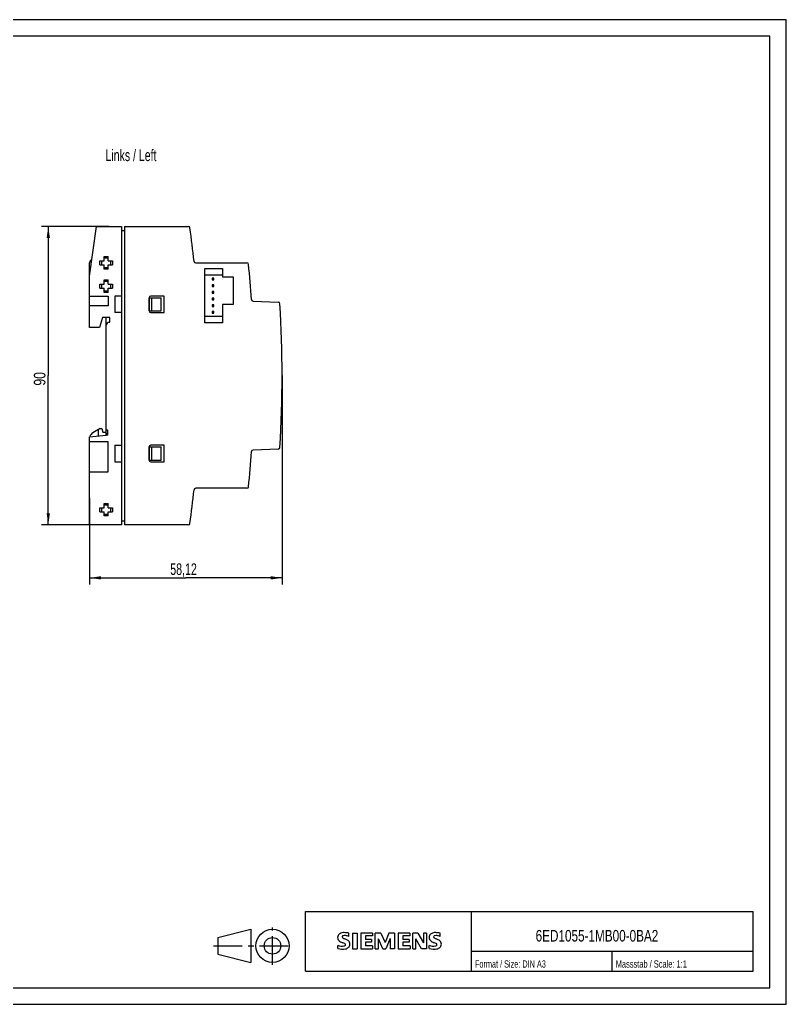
# Model space of a CAD drawing. Extents: x 0 to 420, y 0 to 297.
# Drawn here: x 188.8 to 420, y 0 to 297 of the extents above; entities that cross this region are included whole.
import ezdxf

# ---------------------------------------------------------------- set-up
doc = ezdxf.new("R2010")
doc.units = 0
doc.header["$LTSCALE"] = 23.1
doc.linetypes.add('CENTER', pattern=[0.6, 0.375, -0.075, 0.075, -0.075])
for name, color, linetype in [('11000_LEFT', 7, 'CONTINUOUS'), ('11100_DIM_LEFT', 7, 'CONTINUOUS'), ('11300_LEFT_GERMAN_ENGLISH', 7, 'CONTINUOUS'), ('90000_FRAME', 7, 'CONTINUOUS'), ('91000_TIP', 7, 'CONTINUOUS')]:
    doc.layers.add(name, color=color, linetype=linetype)
doc.styles.get("Standard").update_dxf_attribs({"font": 'txt', "width": 0.8})
doc.dimstyles.new('DIMSTYLE_1', dxfattribs={"dimtxt": 3.5, "dimasz": 3.5, "dimexe": 0.18, "dimexo": 0.0625, "dimgap": 0.09, "dimtad": 1, "dimtxsty": 'STANDARD', "dimcen": 0.09, "dimazin": 3, "dimtp": 0.05, "dimtm": 0.05, "dimtfac": 1, "dimtofl": 0, "dimtmove": 0, "dimatfit": 3, "dimtolj": 1})

# ---------------------------------------------------------------- blocks, each defined once
blk = doc.blocks.new('*D2')
at = {"layer": '11100_DIM_LEFT', "linetype": 'CONTINUOUS'}
for p, q in [((267.913776, 189.647955), (267.913776, 126.635708)), ((209.791364, 152.647955), (209.791364, 126.635708)), ((209.791364, 128.635708), (238.85257, 128.635708)), ((267.913776, 128.635708), (238.85257, 128.635708))]:
    blk.add_line(p, q, dxfattribs=at)
for points in [[(213.291364, 129.135708), (209.791364, 128.635708), (213.291364, 128.135708)], [(264.413776, 128.135708), (267.913776, 128.635708), (264.413776, 129.135708)]]:
    blk.add_solid(points, dxfattribs=at)
at = {"layer": '11100_DIM_LEFT', "linetype": 'CONTINUOUS', "width": 0.685714}
blk.add_text('58,12', height=3.5, dxfattribs=at).set_placement((234.16257, 129.510708))
blk = doc.blocks.new('*D3')
at = {"layer": '11100_DIM_LEFT', "linetype": 'CONTINUOUS'}
for p, q in [((215.69542, 234.647955), (195.378836, 234.647955)), ((197.378836, 234.647955), (197.378836, 189.647955)), ((197.378836, 144.647955), (197.378836, 189.647955)), ((214.640364, 144.647955), (195.378836, 144.647955))]:
    blk.add_line(p, q, dxfattribs=at)
for points in [[(197.878836, 231.147955), (197.378836, 234.647955), (196.878836, 231.147955)], [(196.878836, 148.147955), (197.378836, 144.647955), (197.878836, 148.147955)]]:
    blk.add_solid(points, dxfattribs=at)
at = {"layer": '11100_DIM_LEFT', "linetype": 'CONTINUOUS', "width": 0.785714}
blk.add_text('90', height=3.5, rotation=90, dxfattribs=at).set_placement((196.503836, 186.628087))

msp = doc.modelspace()

# ---------------------------------------------------------------- linework, layer by layer
at = {"layer": '11000_LEFT', "color": 7, "linetype": 'CONTINUOUS'}
for p, q in [((209.791, 219.648), (211.899, 234.648)), ((211.899, 234.648), (219.491, 234.648)), ((219.491, 234.648), (219.491, 144.648)), ((220.391, 234.648), (220.391, 144.648)), ((220.392, 234.648), (239.613, 234.648)), ((219.491, 233.448), (220.391, 233.448)), ((209.841, 220.004), (209.841, 223.648)), ((212.899, 223.048), (212.899, 224.248)), ((212.899, 224.248), (214.199, 224.248)), ((212.899, 223.048), (214.199, 223.048)), ((213.399, 224.248), (213.399, 223.048)), ((214.199, 224.248), (214.199, 225.548)), ((214.199, 225.548), (215.399, 225.548)), ((215.399, 225.048), (214.199, 225.048)), ((214.199, 221.748), (214.199, 223.048)), ((215.399, 224.248), (215.399, 225.548)), ((215.399, 224.248), (216.699, 224.248)), ((215.399, 221.748), (215.399, 223.048)), ((215.399, 223.048), (216.699, 223.048)), ((216.199, 223.048), (216.199, 224.248)), ((216.699, 224.248), (216.699, 223.048)), ((241.841, 223.648), (257.286, 223.648)), ((214.199, 222.248), (215.399, 222.248)), ((215.399, 221.748), (214.199, 221.748)), ((244.591, 205.548), (244.591, 221.948)), ((244.591, 221.948), (249.891, 221.948)), ((249.891, 219.948), (244.591, 219.948)), ((249.891, 221.948), (249.891, 219.448)), ((209.791, 204.148), (209.791, 219.648)), ((212.899, 216.048), (212.899, 217.248)), ((212.899, 217.248), (214.199, 217.248)), ((213.399, 217.248), (213.399, 216.048)), ((214.199, 217.248), (214.199, 218.548)), ((214.199, 218.548), (215.399, 218.548)), ((215.399, 218.048), (214.199, 218.048)), ((215.399, 217.248), (215.399, 218.548)), ((215.399, 217.248), (216.699, 217.248)), ((216.199, 216.048), (216.199, 217.248)), ((216.699, 217.248), (216.699, 216.048)), ((246.841, 218.998), (246.841, 218.498)), ((247.341, 218.998), (246.841, 218.998)), ((246.841, 218.498), (247.341, 218.498)), ((246.841, 216.998), (246.841, 216.498)), ((247.341, 216.998), (246.841, 216.998)), ((247.341, 218.498), (247.341, 218.998)), ((247.341, 216.498), (247.341, 216.998)), ((249.891, 219.448), (253.191, 219.448)), ((253.191, 219.448), (253.191, 211.048)), ((212.899, 216.048), (214.199, 216.048)), ((214.199, 214.748), (214.199, 216.048)), ((214.199, 215.248), (215.399, 215.248)), ((215.399, 214.748), (214.199, 214.748)), ((215.399, 214.748), (215.399, 216.048)), ((215.399, 216.048), (216.699, 216.048)), ((246.841, 216.498), (247.341, 216.498)), ((246.841, 214.998), (246.841, 214.498)), ((247.341, 214.998), (246.841, 214.998)), ((246.841, 214.498), (247.341, 214.498)), ((247.341, 214.498), (247.341, 214.998)), ((209.791, 213.648), (215.391, 213.648)), ((215.391, 213.648), (215.391, 210.648)), ((217.491, 213.648), (217.491, 208.648)), ((219.491, 213.648), (217.491, 213.648)), ((227.791, 213.148), (227.791, 209.148)), ((227.841, 209.148), (227.841, 213.148)), ((227.841, 213.148), (231.441, 213.148)), ((232.291, 213.648), (228.291, 213.648)), ((228.641, 209.148), (228.641, 213.148)), ((231.441, 209.148), (231.441, 213.148)), ((232.291, 208.648), (232.291, 213.648)), ((246.841, 212.998), (246.841, 212.498)), ((247.341, 212.998), (246.841, 212.998)), ((246.841, 212.498), (247.341, 212.498)), ((246.841, 210.998), (246.841, 210.498)), ((247.341, 210.998), (246.841, 210.998)), ((247.341, 212.498), (247.341, 212.998)), ((247.341, 210.498), (247.341, 210.998)), ((249.891, 211.048), (249.891, 205.548)), ((253.191, 211.048), (249.891, 211.048)), ((259.139, 212.128), (266.766, 211.795)), ((215.391, 210.648), (209.791, 210.648)), ((219.491, 208.648), (217.491, 208.648)), ((227.841, 209.148), (231.441, 209.148)), ((228.291, 208.648), (232.291, 208.648)), ((246.841, 210.498), (247.341, 210.498)), ((246.841, 208.998), (246.841, 208.498)), ((247.341, 208.998), (246.841, 208.998)), ((246.841, 208.498), (247.341, 208.498)), ((247.341, 208.498), (247.341, 208.998)), ((213.713, 207.148), (212.852, 204.148)), ((215.991, 207.148), (213.713, 207.148)), ((214.794, 171.648), (214.794, 207.148)), ((215.791, 205.748), (215.991, 205.748)), ((215.991, 205.748), (215.991, 207.148)), ((244.591, 207.548), (249.891, 207.548)), ((249.891, 205.548), (244.591, 205.548)), ((212.852, 204.148), (209.791, 204.148)), ((212.999, 173.648), (210.841, 172.402)), ((212.544, 171.451), (212.544, 173.385)), ((212.999, 173.648), (213.499, 173.648)), ((213.499, 173.648), (213.794, 172.548)), ((213.794, 172.548), (214.794, 172.548)), ((215.294, 173.148), (214.794, 173.148)), ((215.294, 171.648), (215.294, 173.148)), ((209.791, 171.211), (214.794, 171.648)), ((209.791, 144.648), (209.791, 171.211)), ((215.391, 169.648), (209.791, 169.648)), ((214.794, 172.148), (215.294, 172.148)), ((215.294, 171.648), (214.794, 171.648)), ((215.391, 160.648), (215.391, 169.648)), ((217.491, 168.648), (217.491, 163.648)), ((217.491, 168.648), (219.491, 168.648)), ((227.791, 168.148), (227.791, 164.148)), ((227.841, 164.148), (227.841, 168.148)), ((227.841, 168.148), (231.441, 168.148)), ((232.291, 168.648), (228.291, 168.648)), ((228.641, 164.148), (228.641, 168.148)), ((231.441, 164.148), (231.441, 168.148)), ((232.291, 163.648), (232.291, 168.648)), ((266.766, 167.5), (259.139, 167.167)), ((217.491, 163.648), (219.491, 163.648)), ((227.841, 164.148), (231.441, 164.148)), ((228.291, 163.648), (232.291, 163.648)), ((209.791, 160.648), (215.391, 160.648)), ((257.286, 155.648), (241.841, 155.648)), ((212.899, 149.798), (214.199, 149.798)), ((212.899, 148.598), (212.899, 149.798)), ((212.899, 148.598), (214.199, 148.598)), ((213.399, 149.798), (213.399, 148.598)), ((214.199, 149.798), (214.199, 151.098)), ((214.199, 151.098), (215.399, 151.098)), ((215.399, 150.598), (214.199, 150.598)), ((214.199, 147.298), (214.199, 148.598)), ((215.399, 149.798), (215.399, 151.098)), ((215.399, 149.798), (216.699, 149.798)), ((215.399, 148.598), (216.699, 148.598)), ((215.399, 147.298), (215.399, 148.598)), ((216.199, 148.598), (216.199, 149.798)), ((216.699, 149.798), (216.699, 148.598)), ((214.199, 147.798), (215.399, 147.798)), ((215.399, 147.298), (214.199, 147.298)), ((219.491, 145.848), (220.391, 145.848)), ((219.491, 144.648), (209.791, 144.648)), ((239.613, 144.648), (220.391, 144.648))]:
    msp.add_line(p, q, dxfattribs=at)
for centre, radius, start, end in [((239.613, 234.148), 0.5, 7.85767, 90), ((-82.831, 189.648), 326, 6.06555, 7.85767), ((210.841, 223.648), 1, 110.88846, 180), ((241.841, 224.148), 0.5, 186.06555, 270), ((257.286, 223.148), 0.5, 5.62545, 90), ((-82.818, 189.648), 342.25, 3.84433, 5.62545), ((228.291, 213.148), 0.5, 90, 180), ((259.161, 212.628), 0.5, 183.84433, 267.5), ((266.744, 211.296), 0.5, 3.54354, 87.5), ((-82.836, 189.648), 350.75, 356.45646, 3.54354), ((228.291, 209.148), 0.5, 180, 270), ((215.791, 204.748), 1, 90, 175.83476), ((211.841, 170.67), 2, 120, 163.98843), ((228.291, 168.148), 0.5, 90, 180), ((-82.818, 189.648), 342.25, 354.37456, 356.15567), ((259.161, 166.668), 0.5, 92.5, 176.15567), ((266.744, 168), 0.5, 272.5, 356.45646), ((228.291, 164.148), 0.5, 180, 270), ((-82.831, 189.648), 326, 352.14233, 353.93445), ((241.841, 155.148), 0.5, 90, 173.93445), ((257.286, 156.148), 0.5, 270, 354.37456), ((239.613, 145.148), 0.5, 270, 352.14233)]:
    msp.add_arc(centre, radius, start, end, dxfattribs=at)
at = {"layer": '90000_FRAME', "color": 7, "linetype": 'CONTINUOUS'}
for p, q in [((420, 297), (0, 297)), ((420, 0), (420, 297)), ((415, 292), (5, 292)), ((415, 5), (415, 292)), ((275, 28), (410, 28)), ((275, 10), (275, 28)), ((325, 10), (325, 28)), ((410, 10), (410, 28)), ((284.895, 20.916), (285.169, 21.19)), ((288.03, 20.499), (288.03, 21.449)), ((289.124, 21.497), (290.55, 21.497)), ((289.124, 21.497), (289.124, 16.744)), ((290.55, 21.497), (290.55, 16.744)), ((295.16, 21.497), (291.643, 21.497)), ((291.643, 21.497), (291.643, 16.744)), ((295.16, 21.497), (295.16, 20.618)), ((297.727, 21.497), (296.016, 21.497)), ((296.016, 16.744), (296.016, 21.497)), ((297.727, 21.497), (298.963, 18.597)), ((300.151, 21.497), (298.963, 18.597)), ((301.862, 21.497), (300.151, 21.497)), ((301.862, 21.497), (301.862, 16.744)), ((306.473, 21.497), (302.956, 21.497)), ((302.956, 21.497), (302.956, 16.744)), ((306.473, 21.497), (306.473, 20.618)), ((308.85, 21.497), (307.305, 21.497)), ((307.305, 16.744), (307.305, 21.497)), ((308.85, 21.497), (310.537, 18.55)), ((311.488, 21.497), (310.537, 21.497)), ((310.537, 21.497), (310.537, 18.55)), ((311.488, 21.497), (311.488, 16.744)), ((315.623, 20.499), (315.623, 21.449)), ((295.16, 20.618), (293.021, 20.618)), ((293.021, 20.618), (293.021, 19.548)), ((294.875, 19.548), (293.021, 19.548)), ((294.875, 18.764), (293.021, 18.764)), ((293.021, 18.764), (293.021, 17.647)), ((294.875, 19.548), (294.875, 18.764)), ((298.297, 16.696), (296.966, 19.786)), ((296.966, 16.744), (296.966, 19.786)), ((300.484, 19.833), (299.153, 16.696)), ((300.484, 19.833), (300.484, 16.744)), ((306.473, 20.618), (304.334, 20.618)), ((304.334, 20.618), (304.334, 19.548)), ((306.188, 19.548), (304.334, 19.548)), ((306.188, 18.764), (304.334, 18.764)), ((304.334, 18.764), (304.334, 17.647)), ((306.188, 19.548), (306.188, 18.764)), ((309.967, 16.744), (308.255, 19.786)), ((308.255, 16.744), (308.255, 19.786)), ((284.703, 16.839), (284.703, 17.789)), ((289.124, 16.744), (290.55, 16.744)), ((291.643, 16.744), (295.208, 16.744)), ((295.208, 17.647), (293.021, 17.647)), ((295.208, 17.647), (295.208, 16.744)), ((296.016, 16.744), (296.966, 16.744)), ((298.297, 16.696), (299.153, 16.696)), ((301.862, 16.744), (300.484, 16.744)), ((302.956, 16.744), (306.52, 16.744)), ((306.52, 17.647), (304.334, 17.647)), ((306.52, 17.647), (306.52, 16.744)), ((307.305, 16.744), (308.255, 16.744)), ((311.488, 16.744), (309.967, 16.744)), ((312.296, 16.839), (312.296, 17.789)), ((325, 16), (410, 16)), ((367.5, 10), (367.5, 16)), ((275, 10), (410, 10)), ((5, 5), (415, 5)), ((0, 0), (420, 0))]:
    msp.add_line(p, q, dxfattribs=at)
for centre, radius, start, end in [((285.795, 20.25), 1.12, 142.81392, 167.1523), ((286.14, 19.943), 1.581, 121.2141, 141.52548), ((286.52, 19.254), 2.367, 86.2218, 120.42726), ((286.251, 12.558), 9.068, 78.68271, 87.31476), ((313.387, 20.25), 1.12, 142.81392, 167.1523), ((313.733, 19.943), 1.581, 121.2141, 141.52548), ((314.112, 19.254), 2.367, 86.2218, 120.42726), ((313.844, 12.558), 9.068, 78.68271, 87.31476), ((285.963, 20.142), 1.309, 164.19749, 195.80251), ((285.9, 20.102), 1.239, 194.79522, 225.71766), ((286.504, 20.808), 2.166, 227.31193, 242.70403), ((290.359, 28.342), 10.629, 242.86201, 247.1042), ((286.307, 20.368), 0.303, 154.44004, 221.82017), ((286.386, 20.289), 0.41, 102.82878, 149.22596), ((286.717, 20.754), 0.866, 222.77604, 239.03624), ((279.564, 2.549), 17.332, 65.34147, 67.39978), ((287.619, 22.35), 2.699, 240.0482, 251.37797), ((286.803, 18.546), 2.202, 84.04001, 103.34277), ((284.21, 13.424), 6.859, 59.90203, 68.20365), ((286.692, 17.976), 0.34, 305.50322, 72.46529), ((286.463, 16.129), 4.642, 70.26259, 82.95242), ((286.886, 18.062), 1.505, 25.95629, 59.48348), ((286.958, 18.14), 1.406, 335.3868, 24.39151), ((313.555, 20.142), 1.309, 164.19749, 195.80251), ((313.493, 20.102), 1.239, 194.79522, 225.71766), ((314.097, 20.808), 2.166, 227.31193, 242.70403), ((317.952, 28.342), 10.629, 242.86201, 247.1042), ((313.9, 20.368), 0.303, 154.44004, 221.82017), ((313.979, 20.289), 0.41, 102.82878, 149.22596), ((314.31, 20.754), 0.866, 222.77604, 239.03624), ((307.156, 2.549), 17.332, 65.34147, 67.39978), ((315.212, 22.35), 2.699, 240.0482, 251.37797), ((314.396, 18.546), 2.202, 84.04001, 103.34277), ((311.803, 13.424), 6.859, 59.90203, 68.20365), ((314.285, 17.976), 0.34, 305.50322, 72.46529), ((314.055, 16.129), 4.642, 70.26259, 82.95242), ((314.479, 18.062), 1.505, 25.95629, 59.48348), ((314.551, 18.14), 1.406, 335.3868, 24.39151), ((285.948, 20.801), 3.259, 247.53002, 280.75795), ((286.126, 21.378), 4.757, 252.59392, 280.98166), ((286.408, 18.701), 1.112, 277.71, 295.68849), ((286.581, 18.76), 2.101, 282.40584, 311.86444), ((286.954, 18.193), 1.433, 315.89046, 333.52293), ((313.541, 20.801), 3.259, 247.53002, 280.75795), ((313.719, 21.378), 4.757, 252.59392, 280.98166), ((314, 18.701), 1.112, 277.71, 295.68849), ((314.174, 18.76), 2.101, 282.40584, 311.86444), ((314.546, 18.193), 1.433, 315.89046, 333.52293)]:
    msp.add_arc(centre, radius, start, end, dxfattribs=at)
at = {"layer": '91000_TIP', "color": 7, "linetype": 'CONTINUOUS'}
for p, q in [((248.508, 20.129), (258.508, 22.629)), ((258.508, 22.629), (258.508, 12.629)), ((248.508, 20.129), (248.508, 15.129)), ((248.508, 15.129), (258.508, 12.629))]:
    msp.add_line(p, q, dxfattribs=at)
at = {"layer": '91000_TIP', "color": 7, "linetype": 'CENTER'}
for p, q in [((265.008, 11.907), (265.008, 23.191)), ((247.229, 17.629), (270.831, 17.629))]:
    msp.add_line(p, q, dxfattribs=at)
at = {"layer": '91000_TIP', "color": 7, "linetype": 'CONTINUOUS'}
for radius in [5, 2.5]:
    msp.add_circle((265.008, 17.629), radius, dxfattribs=at)

# ---------------------------------------------------------------- texts
at = {"layer": '11300_LEFT_GERMAN_ENGLISH', "linetype": 'CONTINUOUS', "width": 0.678571}
msp.add_text('Links / Left', height=3.5, dxfattribs=at).set_placement((214.654, 254.352))
at = {"layer": '90000_FRAME', "color": 7, "linetype": 'CONTINUOUS'}
for s, height, width, p in [('6ED1055-1MB00-0BA2', 3.5, 0.756614, (344.382, 18.925)), ('Format / Size: DIN A3', 2.2, 0.723356, (326.092, 11.067)), ('Massstab / Scale: 1:1', 2.2, 0.668934, (368.545, 11.067))]:
    msp.add_text(s, height=height, dxfattribs=dict(at, width=width)).set_placement(p)

# ---------------------------------------------------------------- dimensions: what is measured, and where the dimension line sits
at = {"layer": '11100_DIM_LEFT', "linetype": 'CONTINUOUS'}
dim = msp.add_linear_dim(base=(197.379, 144.648), p1=(215.695, 234.648), p2=(214.64, 144.648), angle=270, text='90', dimstyle='DIMSTYLE_1', dxfattribs=at)
dim.commit()
dim.dimension.update_dxf_attribs({"geometry": '*D3', "text_midpoint": (194.754, 189.378), "dimtype": 160})
dim = msp.add_linear_dim(base=(267.914, 128.636), p1=(209.791, 152.648), p2=(267.914, 189.648), text='58,12', dimstyle='DIMSTYLE_1', dxfattribs=at)
dim.commit()
dim.dimension.update_dxf_attribs({"geometry": '*D2', "text_midpoint": (240.163, 131.261), "dimtype": 160})

doc.saveas('drawing.dxf')
